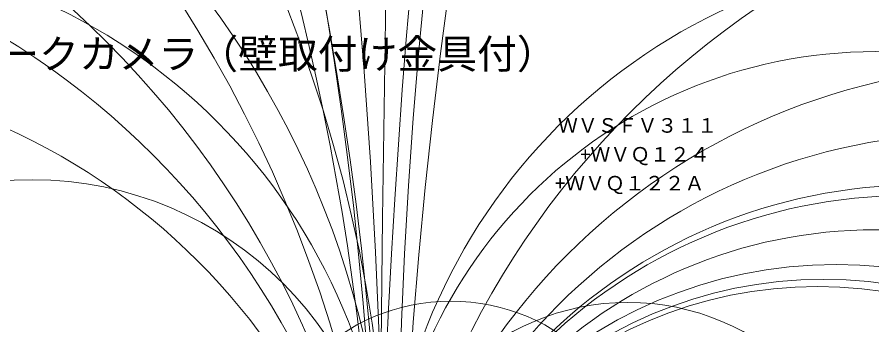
# Model space of a CAD drawing. Units: millimetres, scale not verified. Extents: x -1398 to 23375, y -11727 to 11622.
# Drawn here: x -9.7 to 76.2, y 87.6 to 118.5 of the extents above; entities that cross this region are included whole.
import ezdxf
from ezdxf.enums import TextEntityAlignment as Align

# ---------------------------------------------------------------- set-up
doc = ezdxf.new("R2010")
doc.units = ezdxf.units.MM
doc.header["$LTSCALE"] = 0.125
doc.layers.add('0-2_TOUROKU', color=7, linetype='Continuous')
doc.layers.add('0-3_MOJI1', color=7, linetype='Continuous')
doc.layers.add('0-4_GAIKEI', color=1, linetype='Continuous', lineweight=18)
doc.styles.add('ＭＳ ゴシック', font='')
doc.styles.get('ＭＳ ゴシック').set_extended_font_data('MS Gothic')

msp = doc.modelspace()

# ---------------------------------------------------------------- linework, layer by layer
at = {"layer": '0-4_GAIKEI'}
for centre, radius in [((11700.3115, -52.5255), 11674.2533), ((889.0887, 44.8697), 862.592), ((-685.5049, 58.2506), 712.7527), ((589.6902, 22.1524), 625.1617), ((563.632, 67.2333), 535.0859), ((563.4236, 46.7516), 534.8775), ((407.4243, 32.5542), 442.5992), ((-362.0528, 54.9845), 388.6825), ((-329.4905, 54.3323), 356.7168), ((-245.4507, 54.1472), 272.0774), ((-119.0475, 65.4651), 146.726), ((-104.9269, 48.4224), 132.6051), ((-63.1299, 65.9793), 90.6145), ((-68.7404, 48.015), 96.225), ((113.3394, 47.5821), 86.8446), ((-52.7699, 47.9304), 80.2544), ((-31.1583, 66.4051), 58.8317), ((86.2971, 65.9862), 58.8626), ((76.5735, 65.9347), 49.1389), ((91.4482, 48.8511), 64.8381), ((-37.9259, 47.6645), 65.5999), ((86.2971, 47.9984), 58.8626), ((-8.1455, 66.5844), 35.6268), ((81.0075, 48.0004), 53.6987), ((79.8064, 48.0022), 52.6233), ((76.5735, 48.0499), 49.1389), ((72.6065, 47.5852), 46.1118), ((71.3238, 48.064), 44.1404), ((70.7316, 48.0656), 43.4226), ((33.8847, 70.2362), 19.7816), ((51.684, 65.6451), 24.2477)]:
    msp.add_circle(centre, radius, dxfattribs=at)

# ---------------------------------------------------------------- texts
at = {"layer": '0-2_TOUROKU', "style": 'ＭＳ ゴシック'}
for s, p in [('ＷＶＳＦＶ３１１', (44.6429, 106.4914)), ('+ＷＶＱ１２４', (46.9096, 103.5914)), ('+ＷＶＱ１２２Ａ', (44.3762, 100.6914))]:
    msp.add_text(s, height=1.466, dxfattribs=at).set_placement(p, align=Align.BOTTOM_LEFT)
at = {"layer": '0-3_MOJI1', "style": 'ＭＳ ゴシック'}
msp.add_text('屋外ネットワークカメラ（壁取付け金具付）', height=2.933, dxfattribs=at).set_placement((-35.4904, 112.4914), align=Align.BOTTOM_LEFT)

doc.saveas('drawing.dxf')
